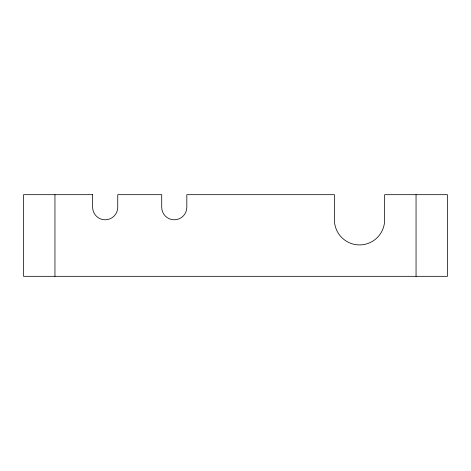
<?xml version="1.0" encoding="UTF-8"?>
<svg xmlns="http://www.w3.org/2000/svg" width="471" height="471" viewBox="0 0 471 471"><rect width="100%" height="100%" fill="white"/><g stroke="black" fill="none" stroke-linecap="round" stroke-linejoin="round"><path stroke-width="0.71" d="M416.052 194.682L416.052 276.318M54.948 194.682L54.948 276.318M92.628 194.682L23.55 194.682L23.55 276.318L447.45 276.318L447.45 194.682L384.648 194.682L384.648 219.798A25.122 25.122 0 0 1 359.532 244.92A25.122 25.122 0 0 1 334.41 219.798L334.41 194.682L186.828 194.682L186.828 207.24A12.558 12.558 0 0 1 174.27 219.798A12.558 12.558 0 0 1 161.712 207.24L161.712 194.682L117.75 194.682L117.75 207.24A12.558 12.558 0 0 1 105.192 219.798A12.558 12.558 0 0 1 92.628 207.24L92.628 194.682"/></g></svg>
